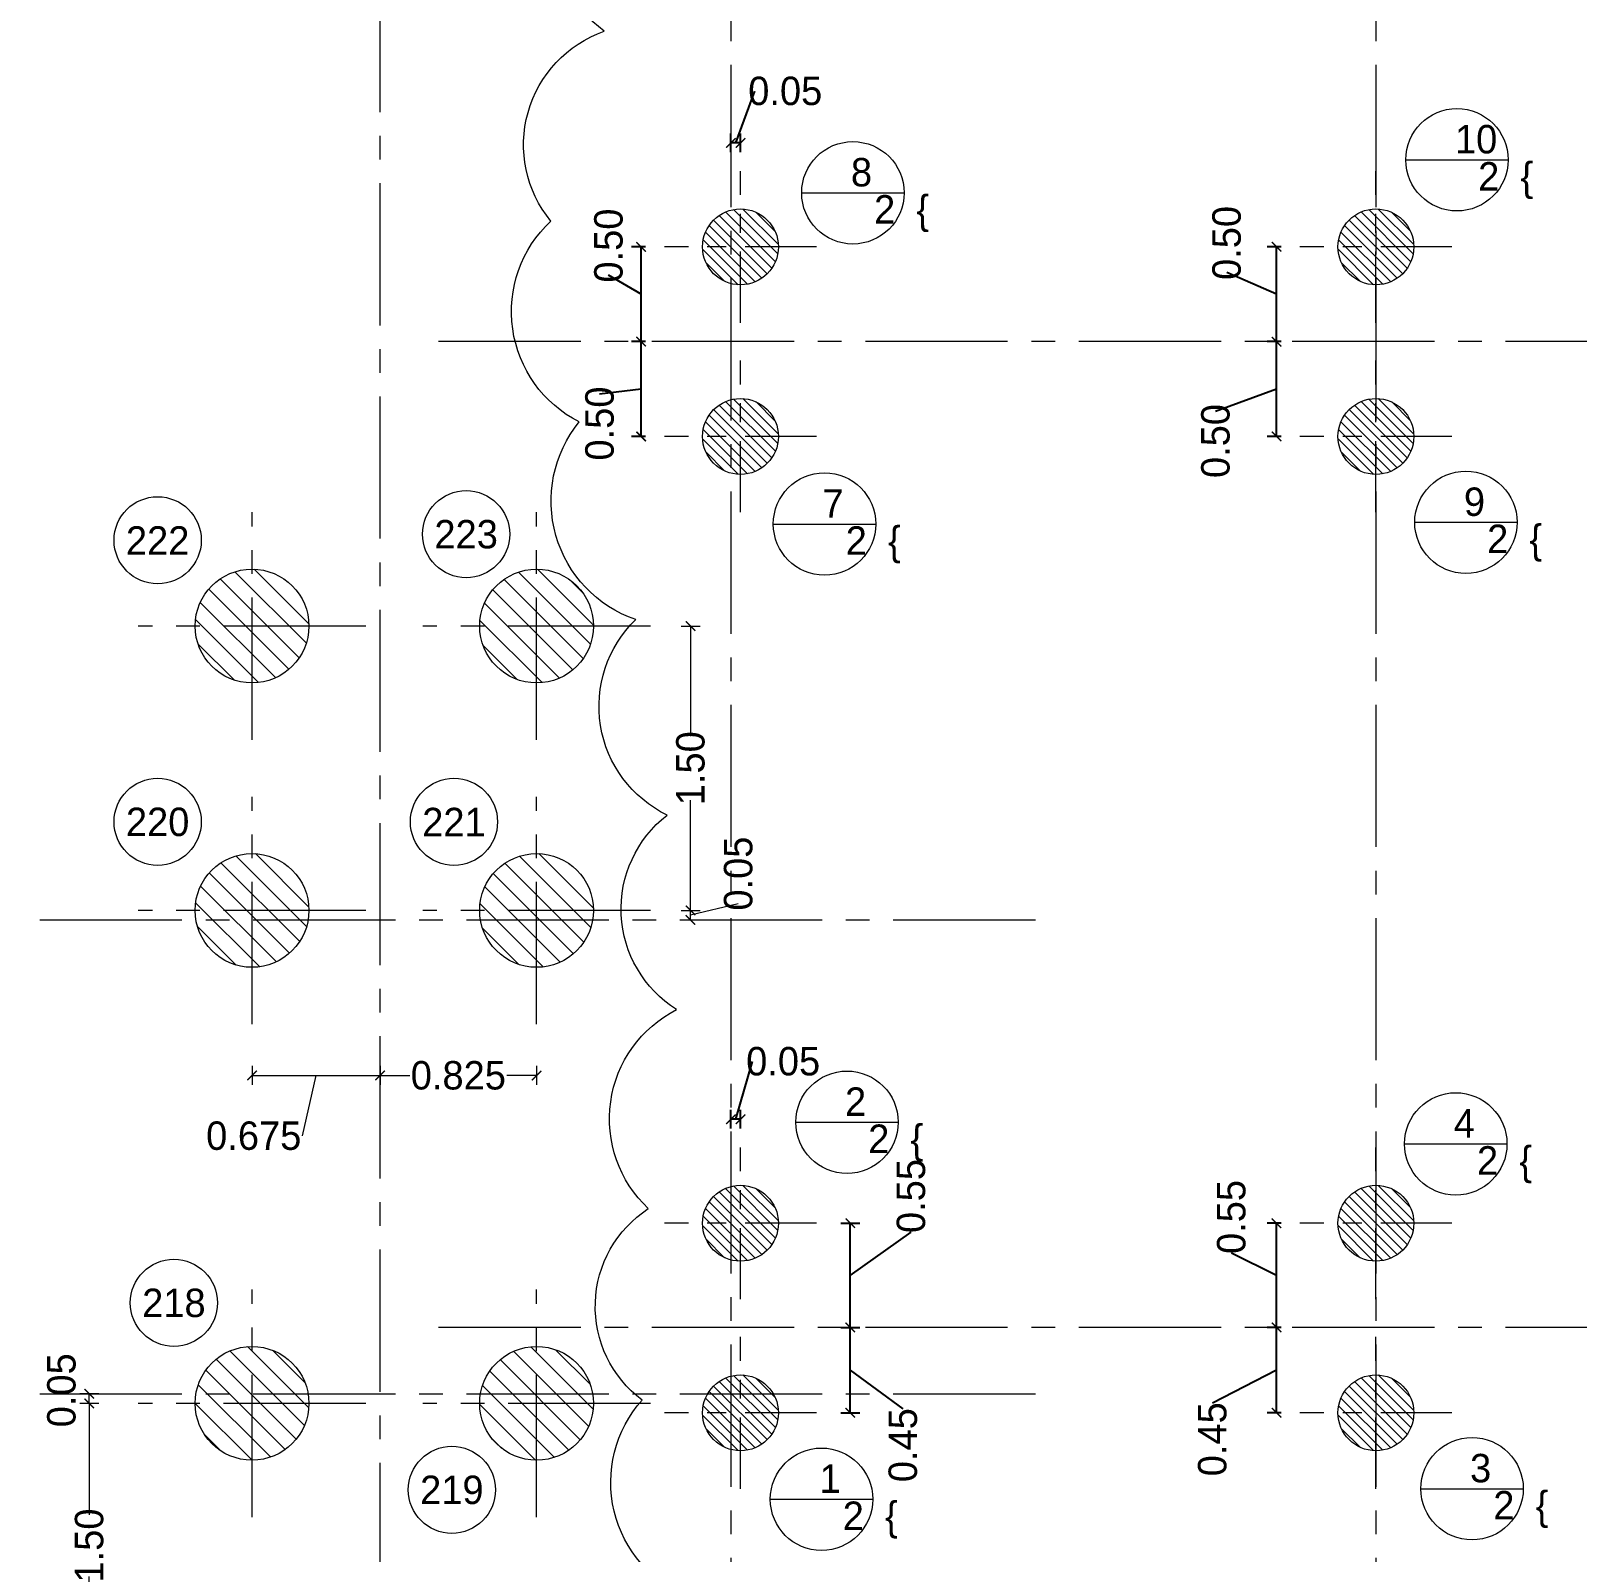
# Model space of a CAD drawing. Extents: x 971 to 1079, y 664 to 731.
# Drawn here: x 1035.33 to 1043.48, y 696.59 to 704.62 of the extents above; entities that cross this region are included whole.
import ezdxf
from ezdxf.enums import TextEntityAlignment as Align

# ---------------------------------------------------------------- set-up
doc = ezdxf.new("R2010")
doc.units = 0
doc.header["$MEASUREMENT"] = 0
doc.header["$PDMODE"] = 3
doc.header["$PDSIZE"] = 0.1
for name, pattern in [('CENTER2', [1.125, 0.75, -0.125, 0.125, -0.125]), ('CENTERX2', [4, 2.5, -0.5, 0.5, -0.5]), ('HIDDEN2', [0.1875, 0.125, -0.0625])]:
    doc.linetypes.add(name, pattern=pattern)
doc.layers.get('0').update_dxf_attribs({"linetype": 'CONTINUOUS', "lineweight": 30})
doc.layers.get('Defpoints').update_dxf_attribs({"linetype": 'CONTINUOUS'})
for name, color, linetype, lineweight in [('As Built Piles', 4, 'HIDDEN2', 20), ('axis', 1, 'CENTERX2', 5), ('axis no.', 11, 'CONTINUOUS', 20), ('PILES_AXES', 4, 'CENTER2', 20), ('PILES_HATCH0', 8, 'CONTINUOUS', 9), ('PILES_NO_', 11, 'CONTINUOUS', 20), ('UG-SECTION-LINE', 1, 'CONTINUOUS', 13)]:
    doc.layers.add(name, color=color, linetype=linetype, lineweight=lineweight)
doc.layers.add('DIMENSIONS_OF_PILES_TO_AXI', color=11, linetype='CONTINUOUS')
doc.styles.add('ARABY', font='sosa.shx')
doc.styles.add('SOSA', font='sosa.shx')
doc.dimstyles.new('Shabak dim', dxfattribs={"dimtxt": 0.15, "dimasz": 0.05, "dimexe": 0.05, "dimexo": 0.1, "dimgap": 0, "dimtad": 0, "dimzin": 0, "dimdsep": 46, "dimtxsty": 'SOSA', "dimblk1": 'ARCHTICK', "dimblk2": 'ARCHTICK', "dimsah": 1, "dimcen": 0, "dimclrd": 256, "dimadec": 0, "dimazin": 0, "dimtfac": 1, "dimtofl": 0, "dimtmove": 1, "dimatfit": 3, "dimldrblk": 'OBLIQUE', "dimfxl": 0.05, "dimfxlon": 1, "dimtolj": 1, "dimtzin": 0, "dimlwd": -1, "dimlwe": -1, "dimarcsym": 0})

# ---------------------------------------------------------------- blocks, each defined once
blk = doc.blocks.new('_ARCHTICK')
at = {"color": 0, "linetype": 'ByBlock', "const_width": 0.15}
blk.add_lwpolyline([(-0.5, -0.5), (0.5, 0.5)], dxfattribs=at)
blk = doc.blocks.new('*D248')
at = {"layer": 'axis no.', "color": 0, "transparency": 16777216}
for p, q in [((1038.7544, 699.9769), (1038.8544, 699.9769)), ((1038.7544, 699.9269), (1038.8544, 699.9269))]:
    blk.add_line(p, q, dxfattribs=at)
at = {"layer": 'axis no.', "transparency": 16777216}
for p, q in [((1039.0563, 700.012), (1038.8044, 699.9519)), ((1038.8044, 699.9269), (1038.8044, 699.9769)), ((1039.0563, 700.012), (1039.0563, 700.012))]:
    blk.add_line(p, q, dxfattribs=at)
at = {"layer": 'Defpoints', "color": 0, "transparency": 16777216}
for p in [(1038.3795, 699.9769), (1038.8044, 699.9769), (1038.3795, 699.9269)]:
    blk.add_point(p, dxfattribs=at)
at = {"layer": 'axis no.', "transparency": 16777216, "xscale": 0.05, "yscale": 0.05, "zscale": 0.05}
for p, rotation in [((1038.8044, 699.9769), 90), ((1038.8044, 699.9269), 270)]:
    blk.add_blockref('_ARCHTICK', p, dxfattribs=dict(at, rotation=rotation))
at = {"layer": 'axis no.', "color": 0, "transparency": 16777216, "insert": (1039.0563, 700.171), "char_height": 0.15, "attachment_point": 5, "rotation": 90, "style": 'SOSA'}
blk.add_mtext('\\A1;0.05', dxfattribs=at)
blk = doc.blocks.new('_OBLIQUE')
at = {"color": 0, "linetype": 'ByBlock'}
blk.add_line((-0.5, -0.5), (0.5, 0.5), dxfattribs=at)
blk = doc.blocks.new('*D249')
at = {"layer": 'axis no.', "color": 0, "transparency": 16777216}
for p, q in [((1038.7544, 701.4769), (1038.8544, 701.4769)), ((1038.7544, 699.9769), (1038.8544, 699.9769))]:
    blk.add_line(p, q, dxfattribs=at)
at = {"layer": 'axis no.', "transparency": 16777216}
for p, q in [((1038.8044, 701.4769), (1038.8044, 700.8957)), ((1038.8044, 699.9769), (1038.8044, 700.5582))]:
    blk.add_line(p, q, dxfattribs=at)
at = {"layer": 'Defpoints', "color": 0, "transparency": 16777216}
for p in [(1038.4677, 701.4769), (1038.8044, 701.4769), (1038.4677, 699.9769)]:
    blk.add_point(p, dxfattribs=at)
at = {"layer": 'axis no.', "transparency": 16777216, "xscale": 0.05, "yscale": 0.05, "zscale": 0.05}
for p, rotation in [((1038.8044, 701.4769), 90), ((1038.8044, 699.9769), 270)]:
    blk.add_blockref('_ARCHTICK', p, dxfattribs=dict(at, rotation=rotation))
at = {"layer": 'axis no.', "color": 0, "transparency": 16777216, "insert": (1038.8044, 700.7269), "char_height": 0.15, "attachment_point": 5, "rotation": 90, "style": 'SOSA'}
blk.add_mtext('\\A1;1.50', dxfattribs=at)
blk = doc.blocks.new('*D250')
at = {"layer": 'axis no.', "color": 0, "transparency": 16777216}
for p, q in [((1036.4927, 699.1563), (1036.4927, 699.0563)), ((1037.1677, 699.1563), (1037.1677, 699.0563))]:
    blk.add_line(p, q, dxfattribs=at)
at = {"layer": 'axis no.', "transparency": 16777216}
for p, q in [((1036.4927, 699.1063), (1037.1677, 699.1063)), ((1036.7579, 698.7878), (1036.8302, 699.1063)), ((1036.7579, 698.7878), (1036.7579, 698.7878))]:
    blk.add_line(p, q, dxfattribs=at)
at = {"layer": 'Defpoints', "color": 0, "transparency": 16777216}
for p in [(1037.1677, 699.5881), (1036.4927, 699.5116), (1037.1677, 699.1063)]:
    blk.add_point(p, dxfattribs=at)
at = {"layer": 'axis no.', "transparency": 16777216, "xscale": 0.05, "yscale": 0.05, "zscale": 0.05, "rotation": 180}
blk.add_blockref('_ARCHTICK', (1036.4927, 699.1063), dxfattribs=at)
at = {"layer": 'axis no.', "transparency": 16777216, "xscale": 0.05, "yscale": 0.05, "zscale": 0.05}
blk.add_blockref('_ARCHTICK', (1037.1677, 699.1063), dxfattribs=at)
at = {"layer": 'axis no.', "color": 0, "transparency": 16777216, "insert": (1036.5015, 698.7878), "char_height": 0.15, "attachment_point": 5, "style": 'SOSA'}
blk.add_mtext('\\A1;0.675', dxfattribs=at)
blk = doc.blocks.new('*D251')
at = {"layer": 'axis no.', "color": 0, "transparency": 16777216}
for p, q in [((1037.1677, 699.1563), (1037.1677, 699.0563)), ((1037.9927, 699.1563), (1037.9927, 699.0563))]:
    blk.add_line(p, q, dxfattribs=at)
at = {"layer": 'axis no.', "transparency": 16777216}
for p, q in [((1037.1677, 699.1063), (1037.3238, 699.1063)), ((1037.9927, 699.1063), (1037.8367, 699.1063))]:
    blk.add_line(p, q, dxfattribs=at)
at = {"layer": 'Defpoints', "color": 0, "transparency": 16777216}
for p in [(1037.1677, 699.5881), (1037.9927, 699.481), (1037.9927, 699.1063)]:
    blk.add_point(p, dxfattribs=at)
at = {"layer": 'axis no.', "transparency": 16777216, "xscale": 0.05, "yscale": 0.05, "zscale": 0.05, "rotation": 180}
blk.add_blockref('_ARCHTICK', (1037.1677, 699.1063), dxfattribs=at)
at = {"layer": 'axis no.', "transparency": 16777216, "xscale": 0.05, "yscale": 0.05, "zscale": 0.05}
blk.add_blockref('_ARCHTICK', (1037.9927, 699.1063), dxfattribs=at)
at = {"layer": 'axis no.', "color": 0, "transparency": 16777216, "insert": (1037.5802, 699.1063), "char_height": 0.15, "attachment_point": 5, "style": 'SOSA'}
blk.add_mtext('\\A1;0.825', dxfattribs=at)
blk = doc.blocks.new('*D252')
at = {"layer": 'axis no.', "color": 0, "transparency": 16777216}
for p, q in [((1035.6844, 697.3769), (1035.5844, 697.3769)), ((1035.6844, 695.8769), (1035.5844, 695.8769))]:
    blk.add_line(p, q, dxfattribs=at)
at = {"layer": 'axis no.', "transparency": 16777216}
for p, q in [((1035.6344, 697.3769), (1035.6344, 696.7897)), ((1035.6344, 695.8769), (1035.6344, 696.4642))]:
    blk.add_line(p, q, dxfattribs=at)
at = {"layer": 'Defpoints', "color": 0, "transparency": 16777216}
for p in [(1035.6344, 697.3769), (1036.0593, 697.3769), (1036.0593, 695.8769)]:
    blk.add_point(p, dxfattribs=at)
at = {"layer": 'axis no.', "transparency": 16777216, "xscale": 0.05, "yscale": 0.05, "zscale": 0.05}
for p, rotation in [((1035.6344, 697.3769), 90), ((1035.6344, 695.8769), 270)]:
    blk.add_blockref('_ARCHTICK', p, dxfattribs=dict(at, rotation=rotation))
at = {"layer": 'axis no.', "color": 0, "transparency": 16777216, "insert": (1035.6344, 696.6269), "char_height": 0.15, "attachment_point": 5, "rotation": 90, "style": 'SOSA'}
blk.add_mtext('\\A1;1.50', dxfattribs=at)
blk = doc.blocks.new('*D253')
at = {"layer": 'axis no.', "color": 0, "transparency": 16777216}
for p, q in [((1035.6844, 697.4269), (1035.5844, 697.4269)), ((1035.6844, 697.3769), (1035.5844, 697.3769))]:
    blk.add_line(p, q, dxfattribs=at)
at = {"layer": 'axis no.', "transparency": 16777216}
blk.add_line((1035.6344, 697.3769), (1035.6344, 697.4269), dxfattribs=at)
at = {"layer": 'Defpoints', "color": 0, "transparency": 16777216}
for p in [(1035.6344, 697.4269), (1035.9712, 697.4269), (1036.0593, 697.3769)]:
    blk.add_point(p, dxfattribs=at)
at = {"layer": 'axis no.', "transparency": 16777216, "xscale": 0.05, "yscale": 0.05, "zscale": 0.05}
for p, rotation in [((1035.6344, 697.4269), 90), ((1035.6344, 697.3769), 270)]:
    blk.add_blockref('_ARCHTICK', p, dxfattribs=dict(at, rotation=rotation))
at = {"layer": 'axis no.', "color": 0, "transparency": 16777216, "insert": (1035.4883, 697.4457), "char_height": 0.15, "attachment_point": 5, "rotation": 90, "style": 'SOSA'}
blk.add_mtext('\\A1;0.05', dxfattribs=at)
blk = doc.blocks.new('*D478')
at = {"layer": 'Defpoints', "color": 0, "transparency": 16777216}
for p in [(1.4998, -11.75), (2.4787, -11.75), (1.4998, -12.2)]:
    blk.add_point(p, dxfattribs=at)
at = {"layer": 'DIMENSIONS_OF_PILES_TO_AXI', "color": 0, "transparency": 16777216}
for p, q in [((2.4287, -11.75), (2.5287, -11.75)), ((2.4287, -12.2), (2.5287, -12.2))]:
    blk.add_line(p, q, dxfattribs=at)
at = {"layer": 'DIMENSIONS_OF_PILES_TO_AXI', "transparency": 16777216}
for p, q in [((2.4787, -12.2), (2.4787, -11.75)), ((2.4787, -11.975), (2.7566, -12.1794))]:
    blk.add_line(p, q, dxfattribs=at)
at = {"layer": 'DIMENSIONS_OF_PILES_TO_AXI', "transparency": 16777216, "xscale": 0.05, "yscale": 0.05, "zscale": 0.05}
for p, rotation in [((2.4787, -11.75), 90), ((2.4787, -12.2), 270)]:
    blk.add_blockref('_ARCHTICK', p, dxfattribs=dict(at, rotation=rotation))
at = {"layer": 'DIMENSIONS_OF_PILES_TO_AXI', "color": 0, "transparency": 16777216, "insert": (2.7566, -12.3705), "char_height": 0.15, "attachment_point": 5, "rotation": 90, "style": 'SOSA'}
blk.add_mtext('\\A1;0.45', dxfattribs=at)
blk = doc.blocks.new('*D479')
at = {"layer": 'Defpoints', "color": 0, "transparency": 16777216}
for p in [(1.4998, -11.2), (2.4787, -11.2), (1.4998, -11.75)]:
    blk.add_point(p, dxfattribs=at)
at = {"layer": 'DIMENSIONS_OF_PILES_TO_AXI', "color": 0, "transparency": 16777216}
for p, q in [((2.4287, -11.2), (2.5287, -11.2)), ((2.4287, -11.75), (2.5287, -11.75))]:
    blk.add_line(p, q, dxfattribs=at)
at = {"layer": 'DIMENSIONS_OF_PILES_TO_AXI', "transparency": 16777216}
for p, q in [((2.4787, -11.75), (2.4787, -11.2)), ((2.4787, -11.475), (2.7995, -11.2477))]:
    blk.add_line(p, q, dxfattribs=at)
at = {"layer": 'DIMENSIONS_OF_PILES_TO_AXI', "transparency": 16777216, "xscale": 0.05, "yscale": 0.05, "zscale": 0.05}
for p, rotation in [((2.4787, -11.2), 90), ((2.4787, -11.75), 270)]:
    blk.add_blockref('_ARCHTICK', p, dxfattribs=dict(at, rotation=rotation))
at = {"layer": 'DIMENSIONS_OF_PILES_TO_AXI', "color": 0, "transparency": 16777216, "insert": (2.7995, -11.0566), "char_height": 0.15, "attachment_point": 5, "rotation": 90, "style": 'SOSA'}
blk.add_mtext('\\A1;0.55', dxfattribs=at)
blk = doc.blocks.new('*D480')
at = {"layer": 'Defpoints', "color": 0, "transparency": 16777216}
for p in [(1.85, -10.6516), (1.85, -10.7998), (1.9, -10.7998)]:
    blk.add_point(p, dxfattribs=at)
at = {"layer": 'DIMENSIONS_OF_PILES_TO_AXI', "transparency": 16777216}
for p, q in [((1.875, -10.6516), (1.9639, -10.3463)), ((1.9, -10.6516), (1.85, -10.6516))]:
    blk.add_line(p, q, dxfattribs=at)
at = {"layer": 'DIMENSIONS_OF_PILES_TO_AXI', "color": 0, "transparency": 16777216}
for p, q in [((1.85, -10.6998), (1.85, -10.6016)), ((1.9, -10.6998), (1.9, -10.6016))]:
    blk.add_line(p, q, dxfattribs=at)
at = {"layer": 'DIMENSIONS_OF_PILES_TO_AXI', "transparency": 16777216, "xscale": 0.05, "yscale": 0.05, "zscale": 0.05, "rotation": 180}
blk.add_blockref('_ARCHTICK', (1.85, -10.6516), dxfattribs=at)
at = {"layer": 'DIMENSIONS_OF_PILES_TO_AXI', "transparency": 16777216, "xscale": 0.05, "yscale": 0.05, "zscale": 0.05}
blk.add_blockref('_ARCHTICK', (1.9, -10.6516), dxfattribs=at)
at = {"layer": 'DIMENSIONS_OF_PILES_TO_AXI', "color": 0, "transparency": 16777216, "insert": (2.125, -10.3463), "char_height": 0.15, "attachment_point": 5, "style": 'SOSA'}
blk.add_mtext('\\A1;0.05', dxfattribs=at)
blk = doc.blocks.new('*D481')
at = {"layer": 'Defpoints', "color": 0, "transparency": 16777216}
for p in [(4.7262, -11.75), (4.8498, -11.75), (4.8498, -12.2)]:
    blk.add_point(p, dxfattribs=at)
at = {"layer": 'DIMENSIONS_OF_PILES_TO_AXI', "color": 0, "transparency": 16777216}
for p, q in [((4.7498, -11.75), (4.6762, -11.75)), ((4.7498, -12.2), (4.6762, -12.2))]:
    blk.add_line(p, q, dxfattribs=at)
at = {"layer": 'DIMENSIONS_OF_PILES_TO_AXI', "transparency": 16777216}
for p, q in [((4.7262, -12.2), (4.7262, -11.75)), ((4.7262, -11.975), (4.388, -12.1485))]:
    blk.add_line(p, q, dxfattribs=at)
at = {"layer": 'DIMENSIONS_OF_PILES_TO_AXI', "transparency": 16777216, "xscale": 0.05, "yscale": 0.05, "zscale": 0.05}
for p, rotation in [((4.7262, -11.75), 90), ((4.7262, -12.2), 270)]:
    blk.add_blockref('_ARCHTICK', p, dxfattribs=dict(at, rotation=rotation))
at = {"layer": 'DIMENSIONS_OF_PILES_TO_AXI', "color": 0, "transparency": 16777216, "insert": (4.388, -12.3396), "char_height": 0.15, "attachment_point": 5, "rotation": 90, "style": 'SOSA'}
blk.add_mtext('\\A1;0.45', dxfattribs=at)
blk = doc.blocks.new('*D482')
at = {"layer": 'Defpoints', "color": 0, "transparency": 16777216}
for p in [(4.7262, -11.2), (4.8498, -11.2), (4.8498, -11.75)]:
    blk.add_point(p, dxfattribs=at)
at = {"layer": 'DIMENSIONS_OF_PILES_TO_AXI', "color": 0, "transparency": 16777216}
for p, q in [((4.7498, -11.2), (4.6762, -11.2)), ((4.7498, -11.75), (4.6762, -11.75))]:
    blk.add_line(p, q, dxfattribs=at)
at = {"layer": 'DIMENSIONS_OF_PILES_TO_AXI', "transparency": 16777216}
for p, q in [((4.7262, -11.75), (4.7262, -11.2)), ((4.7262, -11.475), (4.4882, -11.3583))]:
    blk.add_line(p, q, dxfattribs=at)
at = {"layer": 'DIMENSIONS_OF_PILES_TO_AXI', "transparency": 16777216, "xscale": 0.05, "yscale": 0.05, "zscale": 0.05}
for p, rotation in [((4.7262, -11.2), 90), ((4.7262, -11.75), 270)]:
    blk.add_blockref('_ARCHTICK', p, dxfattribs=dict(at, rotation=rotation))
at = {"layer": 'DIMENSIONS_OF_PILES_TO_AXI', "color": 0, "transparency": 16777216, "insert": (4.4882, -11.1671), "char_height": 0.15, "attachment_point": 5, "rotation": 90, "style": 'SOSA'}
blk.add_mtext('\\A1;0.55', dxfattribs=at)
blk = doc.blocks.new('*D486')
at = {"layer": 'Defpoints', "color": 0, "transparency": 16777216}
for p in [(1.3762, -6.55), (1.4998, -6.55), (1.4998, -7.05)]:
    blk.add_point(p, dxfattribs=at)
at = {"layer": 'DIMENSIONS_OF_PILES_TO_AXI', "color": 0, "transparency": 16777216}
for p, q in [((1.3998, -6.55), (1.3262, -6.55)), ((1.3998, -7.05), (1.3262, -7.05))]:
    blk.add_line(p, q, dxfattribs=at)
at = {"layer": 'DIMENSIONS_OF_PILES_TO_AXI', "transparency": 16777216}
for p, q in [((1.3762, -7.05), (1.3762, -6.55)), ((1.3762, -6.8), (1.1576, -6.8267))]:
    blk.add_line(p, q, dxfattribs=at)
at = {"layer": 'DIMENSIONS_OF_PILES_TO_AXI', "transparency": 16777216, "xscale": 0.05, "yscale": 0.05, "zscale": 0.05}
for p, rotation in [((1.3762, -6.55), 90), ((1.3762, -7.05), 270)]:
    blk.add_blockref('_ARCHTICK', p, dxfattribs=dict(at, rotation=rotation))
at = {"layer": 'DIMENSIONS_OF_PILES_TO_AXI', "color": 0, "transparency": 16777216, "insert": (1.1576, -6.9819), "char_height": 0.15, "attachment_point": 5, "rotation": 90, "style": 'SOSA'}
blk.add_mtext('\\A1;0.50', dxfattribs=at)
blk = doc.blocks.new('*D487')
at = {"layer": 'Defpoints', "color": 0, "transparency": 16777216}
for p in [(1.3762, -6.05), (1.4998, -6.05), (1.4998, -6.55)]:
    blk.add_point(p, dxfattribs=at)
at = {"layer": 'DIMENSIONS_OF_PILES_TO_AXI', "color": 0, "transparency": 16777216}
for p, q in [((1.3998, -6.05), (1.3262, -6.05)), ((1.3998, -6.55), (1.3262, -6.55))]:
    blk.add_line(p, q, dxfattribs=at)
at = {"layer": 'DIMENSIONS_OF_PILES_TO_AXI', "transparency": 16777216}
for p, q in [((1.3762, -6.55), (1.3762, -6.05)), ((1.3762, -6.3), (1.2047, -6.1984))]:
    blk.add_line(p, q, dxfattribs=at)
at = {"layer": 'DIMENSIONS_OF_PILES_TO_AXI', "transparency": 16777216, "xscale": 0.05, "yscale": 0.05, "zscale": 0.05}
for p, rotation in [((1.3762, -6.05), 90), ((1.3762, -6.55), 270)]:
    blk.add_blockref('_ARCHTICK', p, dxfattribs=dict(at, rotation=rotation))
at = {"layer": 'DIMENSIONS_OF_PILES_TO_AXI', "color": 0, "transparency": 16777216, "insert": (1.2047, -6.0432), "char_height": 0.15, "attachment_point": 5, "rotation": 90, "style": 'SOSA'}
blk.add_mtext('\\A1;0.50', dxfattribs=at)
blk = doc.blocks.new('*D488')
at = {"layer": 'Defpoints', "color": 0, "transparency": 16777216}
for p in [(1.85, -5.5016), (1.85, -5.6498), (1.9, -5.6498)]:
    blk.add_point(p, dxfattribs=at)
at = {"layer": 'DIMENSIONS_OF_PILES_TO_AXI', "transparency": 16777216}
for p, q in [((1.875, -5.5016), (1.9749, -5.2282)), ((1.9, -5.5016), (1.85, -5.5016))]:
    blk.add_line(p, q, dxfattribs=at)
at = {"layer": 'DIMENSIONS_OF_PILES_TO_AXI', "color": 0, "transparency": 16777216}
for p, q in [((1.85, -5.5498), (1.85, -5.4516)), ((1.9, -5.5498), (1.9, -5.4516))]:
    blk.add_line(p, q, dxfattribs=at)
at = {"layer": 'DIMENSIONS_OF_PILES_TO_AXI', "transparency": 16777216, "xscale": 0.05, "yscale": 0.05, "zscale": 0.05, "rotation": 180}
blk.add_blockref('_ARCHTICK', (1.85, -5.5016), dxfattribs=at)
at = {"layer": 'DIMENSIONS_OF_PILES_TO_AXI', "transparency": 16777216, "xscale": 0.05, "yscale": 0.05, "zscale": 0.05}
blk.add_blockref('_ARCHTICK', (1.9, -5.5016), dxfattribs=at)
at = {"layer": 'DIMENSIONS_OF_PILES_TO_AXI', "color": 0, "transparency": 16777216, "insert": (2.136, -5.2282), "char_height": 0.15, "attachment_point": 5, "style": 'SOSA'}
blk.add_mtext('\\A1;0.05', dxfattribs=at)
blk = doc.blocks.new('*D489')
at = {"layer": 'Defpoints', "color": 0, "transparency": 16777216}
for p in [(4.7262, -6.55), (4.8498, -6.55), (4.8498, -7.05)]:
    blk.add_point(p, dxfattribs=at)
at = {"layer": 'DIMENSIONS_OF_PILES_TO_AXI', "color": 0, "transparency": 16777216}
for p, q in [((4.7498, -6.55), (4.6762, -6.55)), ((4.7498, -7.05), (4.6762, -7.05))]:
    blk.add_line(p, q, dxfattribs=at)
at = {"layer": 'DIMENSIONS_OF_PILES_TO_AXI', "transparency": 16777216}
for p, q in [((4.7262, -7.05), (4.7262, -6.55)), ((4.7262, -6.8), (4.4047, -6.9188))]:
    blk.add_line(p, q, dxfattribs=at)
at = {"layer": 'DIMENSIONS_OF_PILES_TO_AXI', "transparency": 16777216, "xscale": 0.05, "yscale": 0.05, "zscale": 0.05}
for p, rotation in [((4.7262, -6.55), 90), ((4.7262, -7.05), 270)]:
    blk.add_blockref('_ARCHTICK', p, dxfattribs=dict(at, rotation=rotation))
at = {"layer": 'DIMENSIONS_OF_PILES_TO_AXI', "color": 0, "transparency": 16777216, "insert": (4.4047, -7.0741), "char_height": 0.15, "attachment_point": 5, "rotation": 90, "style": 'SOSA'}
blk.add_mtext('\\A1;0.50', dxfattribs=at)
blk = doc.blocks.new('*D490')
at = {"layer": 'Defpoints', "color": 0, "transparency": 16777216}
for p in [(4.7262, -6.05), (4.8498, -6.05), (4.8498, -6.55)]:
    blk.add_point(p, dxfattribs=at)
at = {"layer": 'DIMENSIONS_OF_PILES_TO_AXI', "color": 0, "transparency": 16777216}
for p, q in [((4.7498, -6.05), (4.6762, -6.05)), ((4.7498, -6.55), (4.6762, -6.55))]:
    blk.add_line(p, q, dxfattribs=at)
at = {"layer": 'DIMENSIONS_OF_PILES_TO_AXI', "transparency": 16777216}
for p, q in [((4.7262, -6.55), (4.7262, -6.05)), ((4.7262, -6.3), (4.4635, -6.1846))]:
    blk.add_line(p, q, dxfattribs=at)
at = {"layer": 'DIMENSIONS_OF_PILES_TO_AXI', "transparency": 16777216, "xscale": 0.05, "yscale": 0.05, "zscale": 0.05}
for p, rotation in [((4.7262, -6.05), 90), ((4.7262, -6.55), 270)]:
    blk.add_blockref('_ARCHTICK', p, dxfattribs=dict(at, rotation=rotation))
at = {"layer": 'DIMENSIONS_OF_PILES_TO_AXI', "color": 0, "transparency": 16777216, "insert": (4.4635, -6.0293), "char_height": 0.15, "attachment_point": 5, "rotation": 90, "style": 'SOSA'}
blk.add_mtext('\\A1;0.50', dxfattribs=at)
blk = doc.blocks.new('A$C2E896A52')
at = {"layer": 'PILES_HATCH0'}
h = blk.add_hatch(dxfattribs=at)
h.set_pattern_fill('ANSI31', color=256, scale=0.3, angle=90, style=0)
h.set_pattern_definition([(135, (-909.101773, -353.52227), (-0.0265165043, -0.0265165043), [])])
h.paths.add_polyline_path([(1.9, -5.85, 0.414214), (1.7, -6.05), (1.9, -6.05)])
h.paths.add_polyline_path([(1.9, -5.85), (1.9, -6.05), (2.1, -6.05, 0.414214)])
h.paths.add_polyline_path([(2.1, -6.05), (1.9, -6.05), (1.9, -6.25, 0.414214)])
h.paths.add_polyline_path([(1.9, -6.05), (1.7, -6.05, 0.414214), (1.9, -6.25)])
h = blk.add_hatch(dxfattribs=at)
h.set_pattern_fill('ANSI31', color=256, scale=0.3, angle=90, style=0)
h.set_pattern_definition([(135, (-905.751773, -353.52227), (-0.0265165043, -0.0265165043), [])])
h.paths.add_polyline_path([(5.25, -5.85, 0.414214), (5.05, -6.05), (5.25, -6.05)])
h.paths.add_polyline_path([(5.25, -5.85), (5.25, -6.05), (5.45, -6.05, 0.414214)])
h.paths.add_polyline_path([(5.45, -6.05), (5.25, -6.05), (5.25, -6.25, 0.414214)])
h.paths.add_polyline_path([(5.25, -6.05), (5.05, -6.05, 0.414214), (5.25, -6.25)])
h = blk.add_hatch(dxfattribs=at)
h.set_pattern_fill('ANSI31', color=256, scale=0.3, angle=90, style=0)
h.set_pattern_definition([(135, (-909.101773, -354.52227), (-0.0265165043, -0.0265165043), [])])
h.paths.add_polyline_path([(1.9, -6.85, 0.414214), (1.7, -7.05), (1.9, -7.05)])
h.paths.add_polyline_path([(1.9, -6.85), (1.9, -7.05), (2.1, -7.05, 0.414214)])
h.paths.add_polyline_path([(2.1, -7.05), (1.9, -7.05), (1.9, -7.25, 0.414214)])
h.paths.add_polyline_path([(1.9, -7.05), (1.7, -7.05, 0.414214), (1.9, -7.25)])
h = blk.add_hatch(dxfattribs=at)
h.set_pattern_fill('ANSI31', color=256, scale=0.3, angle=90, style=0)
h.set_pattern_definition([(135, (-905.751773, -354.52227), (-0.0265165043, -0.0265165043), [])])
h.paths.add_polyline_path([(5.25, -6.85, 0.414214), (5.05, -7.05), (5.25, -7.05)])
h.paths.add_polyline_path([(5.25, -6.85), (5.25, -7.05), (5.45, -7.05, 0.414214)])
h.paths.add_polyline_path([(5.45, -7.05), (5.25, -7.05), (5.25, -7.25, 0.414214)])
h.paths.add_polyline_path([(5.25, -7.05), (5.05, -7.05, 0.414214), (5.25, -7.25)])
h = blk.add_hatch(dxfattribs=at)
h.set_pattern_fill('ANSI31', color=256, scale=0.3, angle=90, style=0)
h.set_pattern_definition([(135, (-909.101773, -358.67227), (-0.0265165043, -0.0265165043), [])])
h.paths.add_polyline_path([(1.9, -11, 0.414214), (1.7, -11.2), (1.9, -11.2)])
h.paths.add_polyline_path([(1.9, -11), (1.9, -11.2), (2.1, -11.2, 0.414214)])
h.paths.add_polyline_path([(2.1, -11.2), (1.9, -11.2), (1.9, -11.4, 0.414214)])
h.paths.add_polyline_path([(1.9, -11.2), (1.7, -11.2, 0.414214), (1.9, -11.4)])
h = blk.add_hatch(dxfattribs=at)
h.set_pattern_fill('ANSI31', color=256, scale=0.3, angle=90, style=0)
h.set_pattern_definition([(135, (-905.751773, -358.67227), (-0.0265165043, -0.0265165043), [])])
h.paths.add_polyline_path([(5.25, -11, 0.414214), (5.05, -11.2), (5.25, -11.2)])
h.paths.add_polyline_path([(5.25, -11), (5.25, -11.2), (5.45, -11.2, 0.414214)])
h.paths.add_polyline_path([(5.45, -11.2), (5.25, -11.2), (5.25, -11.4, 0.414214)])
h.paths.add_polyline_path([(5.25, -11.2), (5.05, -11.2, 0.414214), (5.25, -11.4)])
h = blk.add_hatch(dxfattribs=at)
h.set_pattern_fill('ANSI31', color=256, scale=0.3, angle=90, style=0)
h.set_pattern_definition([(135, (-909.101773, -359.67227), (-0.0265165043, -0.0265165043), [])])
h.paths.add_polyline_path([(1.9, -12, 0.414214), (1.7, -12.2), (1.9, -12.2)])
h.paths.add_polyline_path([(1.9, -12), (1.9, -12.2), (2.1, -12.2, 0.414214)])
h.paths.add_polyline_path([(2.1, -12.2), (1.9, -12.2), (1.9, -12.4, 0.414214)])
h.paths.add_polyline_path([(1.9, -12.2), (1.7, -12.2, 0.414214), (1.9, -12.4)])
h = blk.add_hatch(dxfattribs=at)
h.set_pattern_fill('ANSI31', color=256, scale=0.3, angle=90, style=0)
h.set_pattern_definition([(135, (-905.751773, -359.67227), (-0.0265165043, -0.0265165043), [])])
h.paths.add_polyline_path([(5.25, -12, 0.414214), (5.05, -12.2), (5.25, -12.2)])
h.paths.add_polyline_path([(5.25, -12), (5.25, -12.2), (5.45, -12.2, 0.414214)])
h.paths.add_polyline_path([(5.45, -12.2), (5.25, -12.2), (5.25, -12.4, 0.414214)])
h.paths.add_polyline_path([(5.25, -12.2), (5.05, -12.2, 0.414214), (5.25, -12.4)])
at = {"layer": 'As Built Piles', "linetype": 'Continuous', "ltscale": 0.01}
for centre in [(1.9, -6.05), (5.25, -6.05), (1.9, -7.05), (5.25, -7.05), (1.9, -11.2), (5.25, -11.2), (1.9, -12.2), (5.25, -12.2)]:
    blk.add_circle(centre, 0.2, dxfattribs=at)
at = {"layer": 'PILES_AXES', "ltscale": 0.5}
for p, q in [((1.9, -6.4502), (1.9, -5.6498)), ((5.25, -6.4502), (5.25, -5.6498)), ((2.3002, -6.05), (1.4998, -6.05)), ((5.6502, -6.05), (4.8498, -6.05)), ((1.9, -7.4502), (1.9, -6.6498)), ((5.25, -7.4502), (5.25, -6.6498)), ((2.3002, -7.05), (1.4998, -7.05)), ((5.6502, -7.05), (4.8498, -7.05)), ((1.9, -11.6002), (1.9, -10.7998)), ((5.25, -11.6002), (5.25, -10.7998)), ((2.3002, -11.2), (1.4998, -11.2)), ((5.6502, -11.2), (4.8498, -11.2)), ((1.9, -12.6002), (1.9, -11.7998)), ((5.25, -12.6002), (5.25, -11.7998)), ((2.3002, -12.2), (1.4998, -12.2)), ((5.6502, -12.2), (4.8498, -12.2))]:
    blk.add_line(p, q, dxfattribs=at)
at = {"layer": 'PILES_NO_'}
for p, q in [((5.4073, -5.5907), (5.9473, -5.5907)), ((2.2227, -5.7649), (2.7627, -5.7649)), ((2.073, -7.5118), (2.613, -7.5118)), ((5.4545, -7.5028), (5.9945, -7.5028)), ((2.1917, -10.6672), (2.7317, -10.6672)), ((5.401, -10.7815), (5.941, -10.7815)), ((5.487, -12.6003), (6.027, -12.6003)), ((2.0573, -12.6558), (2.5973, -12.6558))]:
    blk.add_line(p, q, dxfattribs=at)
for centre in [(5.6773, -5.5907), (2.4927, -5.7649), (2.343, -7.5118), (5.7245, -7.5028), (2.4617, -10.6672), (5.671, -10.7815), (2.3273, -12.6558), (5.757, -12.6003)]:
    blk.add_circle(centre, 0.27, dxfattribs=at)
at = {"layer": 'UG-SECTION-LINE', "linetype": 'CENTER2'}
for p, q in [((1.85, 2.7846), (1.85, -19.0412)), ((5.25, 2.7846), (5.25, -19.0412)), ((11.1834, -6.55), (0.2922, -6.55)), ((11.1834, -11.75), (0.2922, -11.75))]:
    blk.add_line(p, q, dxfattribs=at)
at = {"layer": 'PILES_NO_', "style": 'ARABY'}
for s, p in [('10', (5.6667, -5.557)), ('8', (2.4821, -5.7312)), ('2  {', (5.7891, -5.7529)), ('2  {', (2.6045, -5.927)), ('7', (2.3324, -7.4781)), ('9', (5.714, -7.4692)), ('2  {', (2.4548, -7.6739)), ('2  {', (5.8363, -7.665)), ('2', (2.4511, -10.6335)), ('2  {', (2.5735, -10.8293)), ('4', (5.6604, -10.7478)), ('2  {', (5.7828, -10.9436)), ('3', (5.7464, -12.5666)), ('1', (2.3168, -12.6221)), ('2  {', (5.8688, -12.7625)), ('2  {', (2.4391, -12.8179))]:
    blk.add_text(s, height=0.15, dxfattribs=at).set_placement(p)
at = {"layer": 'DIMENSIONS_OF_PILES_TO_AXI'}
for base, p1, p2, picture, middle in [((1.85, -5.5016), (1.9, -5.6498), (1.85, -5.6498), '*D488', (1.9749, -5.2282)), ((1.85, -10.6516), (1.9, -10.7998), (1.85, -10.7998), '*D480', (1.9639, -10.3463))]:
    dim = blk.add_linear_dim(base=base, p1=p1, p2=p2, dimstyle='Shabak dim', dxfattribs=at)
    dim.commit()
    dim.dimension.update_dxf_attribs({"geometry": picture, "text_midpoint": middle, "dimtype": 128})
for base, p1, p2, picture, middle in [((1.3762, -6.05), (1.4998, -6.55), (1.4998, -6.05), '*D487', (1.2047, -6.1984)), ((4.7262, -6.05), (4.8498, -6.55), (4.8498, -6.05), '*D490', (4.4635, -6.1846)), ((1.3762, -6.55), (1.4998, -7.05), (1.4998, -6.55), '*D486', (1.1576, -6.8267)), ((4.7262, -6.55), (4.8498, -7.05), (4.8498, -6.55), '*D489', (4.4047, -6.9188)), ((2.4787, -11.2), (1.4998, -11.75), (1.4998, -11.2), '*D479', (2.7995, -11.2477)), ((4.7262, -11.2), (4.8498, -11.75), (4.8498, -11.2), '*D482', (4.4882, -11.3583)), ((2.4787, -11.75), (1.4998, -12.2), (1.4998, -11.75), '*D478', (2.7566, -12.1794)), ((4.7262, -11.75), (4.8498, -12.2), (4.8498, -11.75), '*D481', (4.388, -12.1485))]:
    dim = blk.add_linear_dim(base=base, p1=p1, p2=p2, angle=90, dimstyle='Shabak dim', dxfattribs=at)
    dim.commit()
    dim.dimension.update_dxf_attribs({"geometry": picture, "text_midpoint": middle, "dimtype": 128})

msp = doc.modelspace()

# ---------------------------------------------------------------- hatches: boundary and pattern name
at = {"layer": 'PILES_HATCH0'}
h = msp.add_hatch(dxfattribs=at)
h.set_pattern_fill('ANSI31', color=256, scale=0.65, angle=90, style=0)
edge = h.paths.add_edge_path()
edge.add_arc((1036.4927, 701.4769), 0.3, 0, 360)
h = msp.add_hatch(dxfattribs=at)
h.set_pattern_fill('ANSI31', color=256, scale=0.65, angle=90, style=0)
edge = h.paths.add_edge_path()
edge.add_arc((1037.9927, 701.4769), 0.3, 0, 360)
h = msp.add_hatch(dxfattribs=at)
h.set_pattern_fill('ANSI31', color=256, scale=0.65, angle=90, style=0)
edge = h.paths.add_edge_path()
edge.add_arc((1036.4927, 699.9769), 0.3, 0, 360)
h = msp.add_hatch(dxfattribs=at)
h.set_pattern_fill('ANSI31', color=256, scale=0.65, angle=90, style=0)
edge = h.paths.add_edge_path()
edge.add_arc((1037.9927, 699.9769), 0.3, 0, 360)
h = msp.add_hatch(dxfattribs=at)
h.set_pattern_fill('ANSI31', color=256, scale=0.65, angle=90, style=0)
edge = h.paths.add_edge_path()
edge.add_arc((1036.4927, 697.3769), 0.3, 0, 360)
h = msp.add_hatch(dxfattribs=at)
h.set_pattern_fill('ANSI31', color=256, scale=0.65, angle=90, style=0)
edge = h.paths.add_edge_path()
edge.add_arc((1037.9927, 697.3769), 0.3, 0, 360)

# ---------------------------------------------------------------- linework, layer by layer
at = {"layer": 'As Built Piles', "linetype": 'Continuous', "ltscale": 0.01}
for centre in [(1036.4927, 701.4769), (1037.9927, 701.4769), (1036.4927, 699.9769), (1037.9927, 699.9769), (1036.4927, 697.3769), (1037.9927, 697.3769)]:
    msp.add_circle(centre, 0.3, dxfattribs=at)
at = {"layer": 'axis', "linetype": 'CENTER2'}
for p, q in [((1037.1677, 683.9379), (1037.1677, 714.0829)), ((976.8732, 699.9269), (1040.7428, 699.9269)), ((976.8732, 697.4269), (1040.7428, 697.4269))]:
    msp.add_line(p, q, dxfattribs=at)
at = {"layer": 'PILES_AXES'}
for p, q in [((1036.4927, 700.8769), (1036.4927, 702.0769)), ((1037.9927, 700.8769), (1037.9927, 702.0769)), ((1037.0927, 701.4769), (1035.8927, 701.4769)), ((1038.5927, 701.4769), (1037.3927, 701.4769)), ((1036.4927, 699.3769), (1036.4927, 700.5769)), ((1037.9927, 699.3769), (1037.9927, 700.5769)), ((1037.0927, 699.9769), (1035.8927, 699.9769)), ((1038.5927, 699.9769), (1037.3927, 699.9769)), ((1036.4927, 696.7769), (1036.4927, 697.9769)), ((1037.9927, 696.7769), (1037.9927, 697.9769)), ((1037.0927, 697.3769), (1035.8927, 697.3769)), ((1038.5927, 697.3769), (1037.3927, 697.3769))]:
    msp.add_line(p, q, dxfattribs=at)
at = {"layer": 'PILES_NO_'}
msp.add_lwpolyline([(1038.7974, 696.3519, -0.520567), (1038.5487, 697.3945, -0.520567), (1038.5487, 697.3945, -0.520567), (1038.5819, 698.4041, -0.520567), (1038.5819, 698.4041, -0.520567), (1038.7311, 699.4536, -0.520567), (1038.7311, 699.4536, -0.520567), (1038.6813, 700.4797, -0.520567), (1038.6813, 700.4797, -0.520567), (1038.5154, 701.5107, -0.520567), (1038.5154, 701.5107, -0.520567), (1038.2171, 702.5534, -0.520567), (1038.2171, 702.5534, -0.520567), (1038.0679, 703.6126, -0.520567), (1038.0679, 703.6126, -0.520567), (1038.3493, 704.6139, -0.520567), (1038.3493, 704.6139, -0.520567), (1038.3825, 705.6731, -0.520567)], format="xyb", dxfattribs=at)
for centre in [(1035.995, 701.9293), (1037.6214, 701.9614), (1035.995, 700.4442), (1037.5572, 700.4442), (1036.0806, 697.907), (1037.5461, 696.9208)]:
    msp.add_circle(centre, 0.2298, dxfattribs=at)

# ---------------------------------------------------------------- block references
at = {"layer": 'As Built Piles'}
msp.add_blockref('A$C2E896A52', (1037.1677, 709.5269), dxfattribs=at)

# ---------------------------------------------------------------- texts
at = {"layer": 'axis no.', "style": 'ARABY'}
for s, p in [('222', (1035.995, 701.9293)), ('223', (1037.6214, 701.9614)), ('220', (1035.995, 700.4442)), ('221', (1037.5572, 700.4442)), ('218', (1036.0806, 697.907)), ('219', (1037.5461, 696.9208))]:
    msp.add_text(s, height=0.15, dxfattribs=at).set_placement(p, align=Align.MIDDLE)

# ---------------------------------------------------------------- dimensions: what is measured, and where the dimension line sits
at = {"layer": 'axis no.'}
for base, p1, p2, picture, middle in [((1038.8044, 701.4769), (1038.4677, 699.9769), (1038.4677, 701.4769), '*D249', (1038.8044, 700.7269)), ((1035.6344, 697.4269), (1036.0593, 697.3769), (1035.9712, 697.4269), '*D253', (1035.4883, 697.4457))]:
    dim = msp.add_linear_dim(base=base, p1=p1, p2=p2, angle=90, dimstyle='Shabak dim', dxfattribs=at)
    dim.commit()
    dim.dimension.update_dxf_attribs({"geometry": picture, "text_midpoint": middle})
for base, p1, p2, picture, middle in [((1038.8044, 699.9769), (1038.3795, 699.9269), (1038.3795, 699.9769), '*D248', (1039.0563, 700.012)), ((1035.6344, 697.3769), (1036.0593, 695.8769), (1036.0593, 697.3769), '*D252', (1035.6344, 696.6269))]:
    dim = msp.add_linear_dim(base=base, p1=p1, p2=p2, angle=90, dimstyle='Shabak dim', dxfattribs=at)
    dim.commit()
    dim.dimension.update_dxf_attribs({"geometry": picture, "text_midpoint": middle, "dimtype": 160})
dim = msp.add_linear_dim(base=(1037.1677, 699.1063), p1=(1036.4927, 699.5116), p2=(1037.1677, 699.5881), dimstyle='Shabak dim', override={"dimdec": 3}, dxfattribs=at)
dim.commit()
dim.dimension.update_dxf_attribs({"geometry": '*D250', "text_midpoint": (1036.7579, 698.7878), "dimtype": 160})
dim = msp.add_linear_dim(base=(1037.9927, 699.1063), p1=(1037.1677, 699.5881), p2=(1037.9927, 699.481), dimstyle='Shabak dim', override={"dimdec": 3}, dxfattribs=at)
dim.commit()
dim.dimension.update_dxf_attribs({"geometry": '*D251', "text_midpoint": (1037.5802, 699.1063)})

doc.saveas('drawing.dxf')
